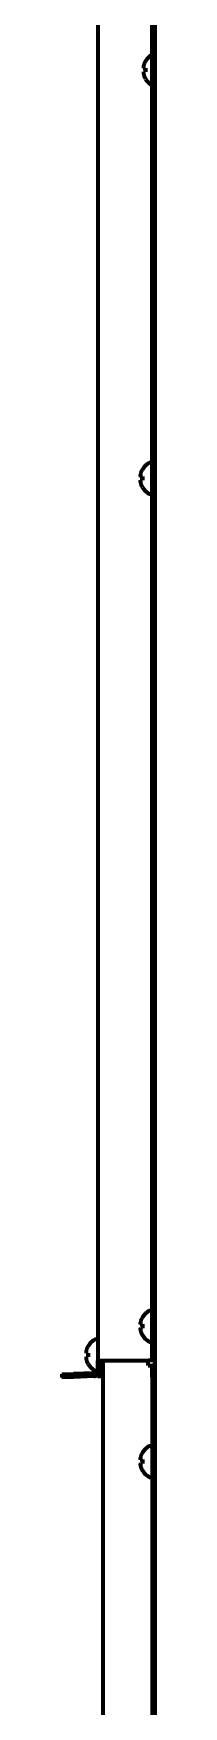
# Model space of a CAD drawing. Header units: inches. Extents: x -2405 to 7588, y 441 to 5654.
# Drawn here: x 4219.8 to 4243.8, y 2686.8 to 3116.9 of the extents above; entities that cross this region are included whole.
import ezdxf

# ---------------------------------------------------------------- set-up
doc = ezdxf.new("R2010")
doc.units = ezdxf.units.IN

msp = doc.modelspace()

# ---------------------------------------------------------------- linework, layer by layer
at = {"linetype": 'Continuous', "lineweight": 70}
for p, q in [((4229.01, 4099.93), (4229.01, 2775.73)), ((4243.01, 2777.73), (4243.01, 4088.62)), ((4243.81, 2437.13), (4243.81, 4088.62)), ((4241.33, 3109.83), (4241.36, 3109.83)), ((4241.36, 3105.23), (4241.33, 3105.23)), ((4240.53, 3004.83), (4240.56, 3004.83)), ((4242.61, 3006.53), (4242.41, 3006.53)), ((4240.56, 3000.23), (4240.53, 3000.23)), ((4242.41, 2998.53), (4242.61, 2998.53)), ((4242.61, 2788.53), (4242.41, 2788.53)), ((4240.53, 2786.83), (4240.56, 2786.83)), ((4226.53, 2779.43), (4226.56, 2779.43)), ((4228.61, 2781.13), (4228.41, 2781.13)), ((4240.56, 2782.23), (4240.53, 2782.23)), ((4242.41, 2780.53), (4242.61, 2780.53)), ((4226.56, 2774.83), (4226.53, 2774.83)), ((4229.01, 2775.73), (4230.81, 2775.73)), ((4229.01, 2773.04), (4229.01, 2775.73)), ((4229.81, 2773.04), (4229.81, 2775.73)), ((4229.81, 2775.53), (4229.92, 2775.53)), ((4229.92, 2775.53), (4229.92, 2775.73)), ((4229.92, 2775.53), (4230.21, 2775.03)), ((4230.21, 2775.03), (4230.21, 2775.73)), ((4230.21, 2775.03), (4230.31, 2775.03)), ((4230.31, 2775.73), (4230.31, 2459.73)), ((4230.81, 2775.73), (4242.01, 2775.73)), ((4242.01, 2774.43), (4242.01, 2775.73)), ((4243.01, 2775.73), (4242.01, 2775.73)), ((4243.01, 2775.73), (4243.01, 2777.73)), ((4243.81, 2775.73), (4243.01, 2775.73)), ((4219.79, 2772.18), (4222.78, 2772.28)), ((4219.79, 2772.18), (4219.81, 2771.38)), ((4222.81, 2771.48), (4219.81, 2771.38)), ((4228.04, 2772.47), (4222.78, 2772.28)), ((4228.07, 2771.67), (4222.81, 2771.48)), ((4228.41, 2773.13), (4228.61, 2773.13)), ((4229.01, 2771.73), (4229.01, 2773.04)), ((4229.01, 2771.73), (4229.81, 2771.73)), ((4229.81, 2773.04), (4229.81, 2771.73)), ((4242.01, 2774.43), (4243.01, 2774.43)), ((4243.01, 2771.43), (4243.01, 2774.43)), ((4243.81, 2774.43), (4243.01, 2774.43)), ((4243.01, 2771.43), (4243.01, 2462.73)), ((4242.61, 2753.73), (4242.41, 2753.73)), ((4240.53, 2752.03), (4240.56, 2752.03)), ((4240.56, 2747.43), (4240.53, 2747.43)), ((4242.41, 2745.73), (4242.61, 2745.73))]:
    msp.add_line(p, q, dxfattribs=at)
for centre, radius, start, end in [((4245.43, 3107.33), 4.8, 120.3012, 148.4186), ((4245.11, 3107.53), 3.78, 172.3959, 179.9965), ((4245.11, 3107.53), 3.78, 180.0035, 187.6041), ((4245.43, 3107.73), 4.8, 211.5837, 239.6988), ((4244.31, 3002.53), 3.78, 172.3959, 179.9965), ((4244.63, 3002.33), 4.8, 120.3012, 148.4186), ((4242.41, 3006.13), 0.4, 90, 120.3012), ((4242.61, 3006.13), 0.4, 0, 90), ((4244.31, 3002.53), 3.78, 180.0035, 187.6041), ((4244.63, 3002.73), 4.8, 211.5837, 239.6988), ((4242.41, 2998.93), 0.4, 239.6988, 270), ((4242.61, 2998.93), 0.4, 270, 0), ((4244.63, 2784.33), 4.8, 120.3012, 148.4186), ((4242.41, 2788.13), 0.4, 90, 120.3012), ((4242.61, 2788.13), 0.4, 0, 90), ((4244.31, 2784.53), 3.78, 172.3959, 179.9965), ((4244.31, 2784.53), 3.78, 180.0035, 187.6041), ((4230.63, 2776.93), 4.8, 120.3012, 148.4186), ((4228.41, 2780.73), 0.4, 90, 120.3012), ((4228.61, 2780.73), 0.4, 0, 90), ((4244.63, 2784.73), 4.8, 211.5837, 239.6988), ((4242.41, 2780.93), 0.4, 239.6988, 270), ((4242.61, 2780.93), 0.4, 270, 0), ((4230.31, 2777.13), 3.78, 172.3959, 179.9965), ((4230.31, 2777.13), 3.78, 180.0035, 187.6041), ((4230.63, 2777.33), 4.8, 211.5837, 239.6988), ((4228.01, 2773.47), 1, 272, 0), ((4228.01, 2773.47), 1.8, 272, 303.749), ((4228.41, 2773.53), 0.4, 239.6988, 270), ((4228.61, 2773.53), 0.4, 270, 0), ((4244.63, 2749.53), 4.8, 120.3012, 148.4186), ((4242.41, 2753.33), 0.4, 90, 120.3012), ((4242.61, 2753.33), 0.4, 0, 90), ((4244.31, 2749.73), 3.78, 172.3959, 179.9965), ((4244.31, 2749.73), 3.78, 180.0035, 187.6041), ((4244.63, 2749.93), 4.8, 211.5837, 239.6988), ((4242.41, 2746.13), 0.4, 239.6988, 270), ((4242.61, 2746.13), 0.4, 270, 0)]:
    msp.add_arc(centre, radius, start, end, dxfattribs=at)
for points in [[(4240.81, 3108.53), (4240.81, 3108.5), (4240.8, 3108.45), (4240.8, 3108.38), (4240.8, 3108.31), (4240.8, 3108.24), (4240.8, 3108.17), (4240.8, 3108.1), (4240.81, 3108.05), (4240.81, 3108.03)], [(4240.81, 3107.03), (4240.81, 3107), (4240.8, 3106.96), (4240.8, 3106.89), (4240.8, 3106.81), (4240.8, 3106.74), (4240.8, 3106.67), (4240.8, 3106.6), (4240.81, 3106.55), (4240.81, 3106.53)], [(4240.81, 3108.03), (4240.83, 3108.03), (4240.86, 3108.03), (4240.91, 3108.03), (4240.96, 3108.03), (4241.02, 3108.03), (4241.09, 3108.03), (4241.16, 3108.03), (4241.25, 3108.03), (4241.32, 3108.03), (4241.36, 3108.03)], [(4240.81, 3106.53), (4240.83, 3106.47), (4240.86, 3106.37), (4240.91, 3106.2), (4240.96, 3106.05), (4241.02, 3105.89), (4241.09, 3105.74), (4241.16, 3105.58), (4241.25, 3105.42), (4241.32, 3105.29), (4241.36, 3105.23)], [(4240.01, 3003.53), (4240.01, 3003.5), (4240, 3003.45), (4240, 3003.38), (4240, 3003.31), (4240, 3003.24), (4240, 3003.17), (4240, 3003.1), (4240.01, 3003.05), (4240.01, 3003.03)], [(4240.01, 3003.03), (4240.03, 3003.03), (4240.06, 3003.03), (4240.11, 3003.03), (4240.16, 3003.03), (4240.22, 3003.03), (4240.29, 3003.03), (4240.36, 3003.03), (4240.45, 3003.03), (4240.52, 3003.03), (4240.56, 3003.03)], [(4240.01, 3002.03), (4240.01, 3002), (4240, 3001.96), (4240, 3001.89), (4240, 3001.81), (4240, 3001.74), (4240, 3001.67), (4240, 3001.6), (4240.01, 3001.55), (4240.01, 3001.53)], [(4240.01, 3001.53), (4240.03, 3001.47), (4240.06, 3001.37), (4240.11, 3001.2), (4240.16, 3001.05), (4240.22, 3000.89), (4240.29, 3000.74), (4240.36, 3000.58), (4240.45, 3000.42), (4240.52, 3000.29), (4240.56, 3000.23)], [(4240.01, 2785.53), (4240.01, 2785.5), (4240, 2785.45), (4240, 2785.38), (4240, 2785.31), (4240, 2785.24), (4240, 2785.17), (4240, 2785.1), (4240.01, 2785.05), (4240.01, 2785.03)], [(4240.01, 2784.03), (4240.01, 2784), (4240, 2783.96), (4240, 2783.89), (4240, 2783.81), (4240, 2783.74), (4240, 2783.67), (4240, 2783.6), (4240.01, 2783.55), (4240.01, 2783.53)], [(4240.01, 2785.03), (4240.03, 2785.03), (4240.06, 2785.03), (4240.11, 2785.03), (4240.16, 2785.03), (4240.22, 2785.03), (4240.29, 2785.03), (4240.36, 2785.03), (4240.45, 2785.03), (4240.52, 2785.03), (4240.56, 2785.03)], [(4240.01, 2783.53), (4240.03, 2783.47), (4240.06, 2783.37), (4240.11, 2783.2), (4240.16, 2783.05), (4240.22, 2782.89), (4240.29, 2782.74), (4240.36, 2782.58), (4240.45, 2782.42), (4240.52, 2782.29), (4240.56, 2782.23)], [(4226.01, 2778.13), (4226.01, 2778.1), (4226, 2778.05), (4226, 2777.98), (4226, 2777.91), (4226, 2777.84), (4226, 2777.77), (4226, 2777.7), (4226.01, 2777.65), (4226.01, 2777.63)], [(4226.01, 2776.63), (4226.01, 2776.6), (4226, 2776.56), (4226, 2776.49), (4226, 2776.41), (4226, 2776.34), (4226, 2776.27), (4226, 2776.2), (4226.01, 2776.15), (4226.01, 2776.13)], [(4226.01, 2777.63), (4226.03, 2777.63), (4226.06, 2777.63), (4226.11, 2777.63), (4226.16, 2777.63), (4226.22, 2777.63), (4226.29, 2777.63), (4226.36, 2777.63), (4226.45, 2777.63), (4226.52, 2777.63), (4226.56, 2777.63)], [(4226.01, 2776.13), (4226.03, 2776.07), (4226.06, 2775.97), (4226.11, 2775.8), (4226.16, 2775.65), (4226.22, 2775.49), (4226.29, 2775.34), (4226.36, 2775.18), (4226.45, 2775.02), (4226.52, 2774.89), (4226.56, 2774.83)], [(4240.01, 2750.73), (4240.01, 2750.7), (4240, 2750.65), (4240, 2750.58), (4240, 2750.51), (4240, 2750.44), (4240, 2750.37), (4240, 2750.3), (4240.01, 2750.25), (4240.01, 2750.23)], [(4240.01, 2749.23), (4240.01, 2749.2), (4240, 2749.16), (4240, 2749.09), (4240, 2749.01), (4240, 2748.94), (4240, 2748.87), (4240, 2748.8), (4240.01, 2748.75), (4240.01, 2748.73)], [(4240.01, 2750.23), (4240.03, 2750.23), (4240.06, 2750.23), (4240.11, 2750.23), (4240.16, 2750.23), (4240.22, 2750.23), (4240.29, 2750.23), (4240.36, 2750.23), (4240.45, 2750.23), (4240.52, 2750.23), (4240.56, 2750.23)], [(4240.01, 2748.73), (4240.03, 2748.67), (4240.06, 2748.57), (4240.11, 2748.4), (4240.16, 2748.25), (4240.22, 2748.09), (4240.29, 2747.94), (4240.36, 2747.78), (4240.45, 2747.62), (4240.52, 2747.49), (4240.56, 2747.43)]]:
    msp.add_open_spline(points, degree=3, dxfattribs=at)
for points in [[(4241.36, 3109.83), (4241.24, 3109.63), (4241.13, 3109.42), (4240.99, 3109.09), (4240.95, 3108.98), (4240.87, 3108.76), (4240.84, 3108.64), (4240.81, 3108.53)], [(4241.36, 3107.03), (4241.24, 3107.03), (4241.13, 3107.03), (4240.99, 3107.03), (4240.95, 3107.03), (4240.87, 3107.03), (4240.84, 3107.03), (4240.81, 3107.03)], [(4240.56, 3004.83), (4240.44, 3004.63), (4240.33, 3004.42), (4240.19, 3004.09), (4240.15, 3003.98), (4240.07, 3003.76), (4240.04, 3003.64), (4240.01, 3003.53)], [(4240.56, 3002.03), (4240.44, 3002.03), (4240.33, 3002.03), (4240.19, 3002.03), (4240.15, 3002.03), (4240.07, 3002.03), (4240.04, 3002.03), (4240.01, 3002.03)], [(4240.56, 2786.83), (4240.44, 2786.63), (4240.33, 2786.42), (4240.19, 2786.09), (4240.15, 2785.98), (4240.07, 2785.76), (4240.04, 2785.64), (4240.01, 2785.53)], [(4240.56, 2784.03), (4240.44, 2784.03), (4240.33, 2784.03), (4240.19, 2784.03), (4240.15, 2784.03), (4240.07, 2784.03), (4240.04, 2784.03), (4240.01, 2784.03)], [(4226.56, 2779.43), (4226.44, 2779.23), (4226.33, 2779.02), (4226.19, 2778.69), (4226.15, 2778.58), (4226.07, 2778.36), (4226.04, 2778.24), (4226.01, 2778.13)], [(4226.56, 2776.63), (4226.44, 2776.63), (4226.33, 2776.63), (4226.19, 2776.63), (4226.15, 2776.63), (4226.07, 2776.63), (4226.04, 2776.63), (4226.01, 2776.63)], [(4240.56, 2752.03), (4240.44, 2751.83), (4240.33, 2751.62), (4240.19, 2751.29), (4240.15, 2751.18), (4240.07, 2750.96), (4240.04, 2750.84), (4240.01, 2750.73)], [(4240.56, 2749.23), (4240.44, 2749.23), (4240.33, 2749.23), (4240.19, 2749.23), (4240.15, 2749.23), (4240.07, 2749.23), (4240.04, 2749.23), (4240.01, 2749.23)]]:
    msp.add_open_spline(points, degree=3, knots=[0, 0, 0, 0, 0.5, 0.5, 0.75, 0.75, 1, 1, 1, 1], dxfattribs=at)

doc.saveas('drawing.dxf')
